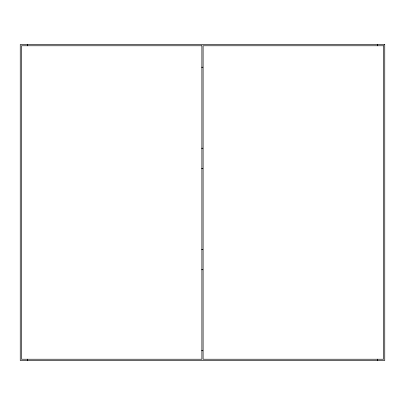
<?xml version="1.0" encoding="UTF-8"?>
<svg xmlns="http://www.w3.org/2000/svg" width="405" height="405" viewBox="0 0 405 405"><rect width="100%" height="100%" fill="white"/><g stroke="black" fill="none" stroke-linecap="round" stroke-linejoin="round"><path stroke-width="0.61" d="M201.599 67.23L202.864 67.23M201.599 148.23L202.864 148.23M201.599 168.48L202.864 168.48M201.599 249.48L202.864 249.48M201.599 269.73L202.864 269.73M201.599 350.73L202.864 350.73M377.46 44.55L377.46 45.816M377.46 359.184L377.46 360.45M27.54 44.55L27.54 45.816M27.54 359.184L27.54 360.45M384.75 44.55L20.25 44.55L20.25 360.45L384.75 360.45L384.75 44.55M201.892 45.765L21.465 45.765L21.465 359.235L201.892 359.235L201.892 45.765M383.535 45.765L203.107 45.765L203.107 359.235L383.535 359.235L383.535 45.765"/></g></svg>
